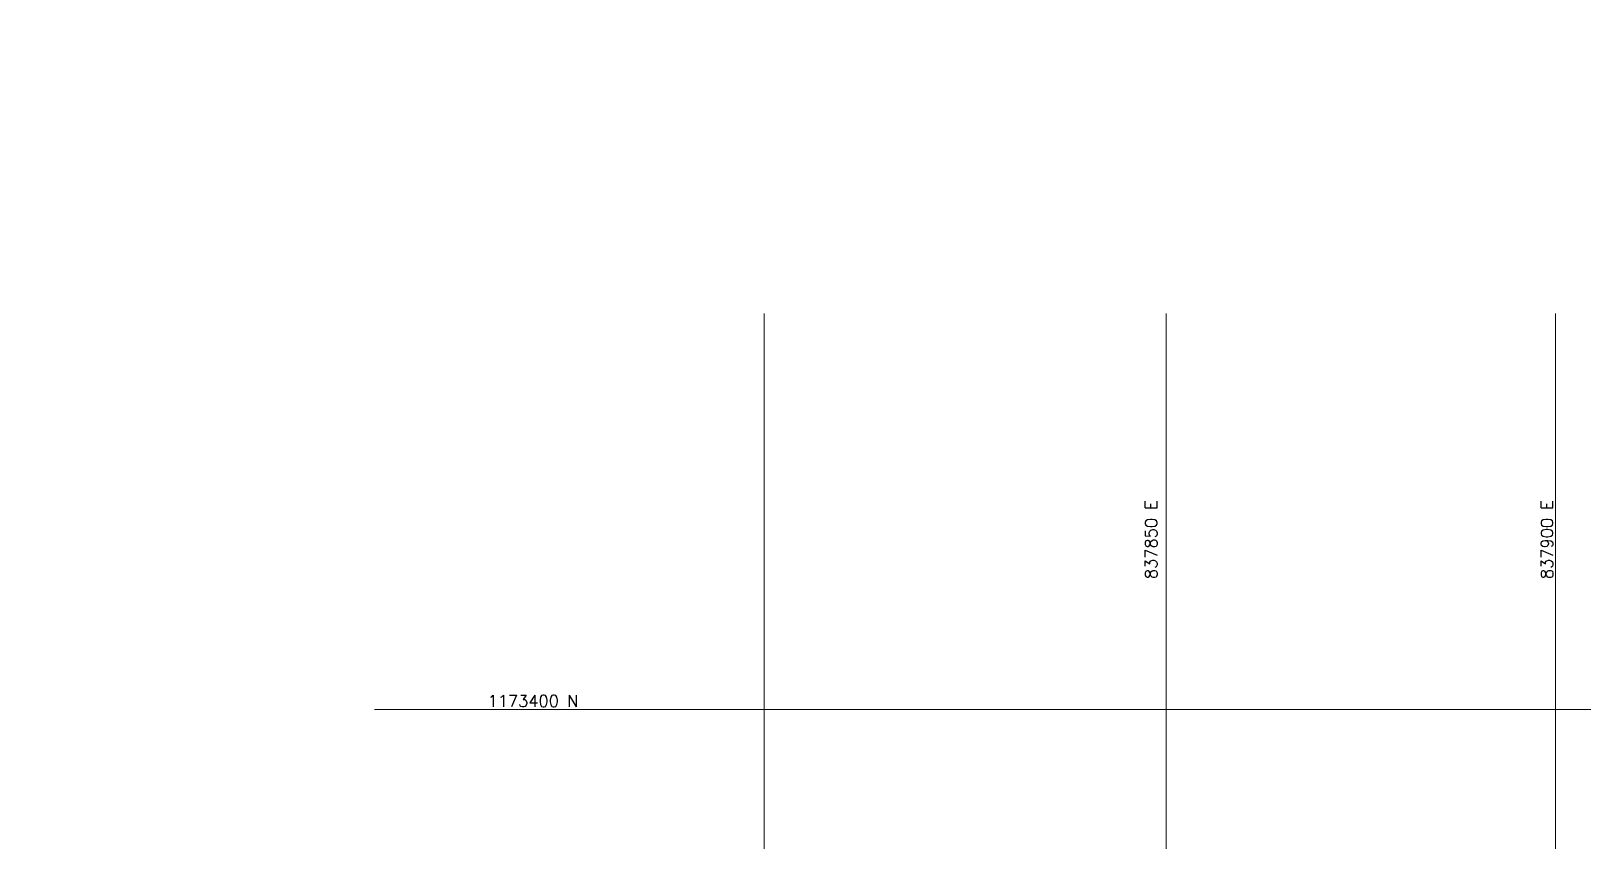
# Model space of a CAD drawing. Header units: millimetres. Extents: x 837300 to 838100, y 1173100 to 1173878.
# Drawn here: x 837706.6 to 837902.7, y 1173383.4 to 1173485.6 of the extents above; entities that cross this region are included whole.
import ezdxf

# ---------------------------------------------------------------- set-up
doc = ezdxf.new("R2010")
doc.units = ezdxf.units.MM
doc.layers.add('Coordenadas', color=8, linetype='Continuous', lineweight=9)
doc.styles.add('ROMANS', font='romans.shx')

msp = doc.modelspace()

# ---------------------------------------------------------------- hatches: boundary and pattern name
h = msp.add_hatch()
h.set_pattern_fill('ANGLE', color=251, angle=-5.01818)
h.set_pattern_definition([(32.08346, (836096.47, 1174464.031), (-3.71011, 5.918218), [5.08, -1.905]), (122.08346, (836096.47, 1174464.031), (-5.918218, -3.71011), [5.08, -1.905])])
h.paths.add_polyline_path([(837712.768, 1173485.638), (837712.777, 1173485.643), (837712.856, 1173485.516), (837712.848, 1173485.511)])
h = msp.add_hatch()
h.set_pattern_fill('ANGLE', color=251, angle=62.33247)
h.set_pattern_definition([(99.4341, (836181.235, 1172357.431), (-6.890526, -1.144934), [5.08, -1.905]), (189.4341, (836181.235, 1172357.431), (1.144934, -6.890526), [5.08, -1.905])])
h.paths.add_polyline_path([(837706.594, 1173472.308), (837706.592, 1173472.318), (837706.74, 1173472.343), (837706.742, 1173472.333)])
h = msp.add_hatch()
h.set_pattern_fill('ANGLE', color=251, angle=40.16566)
h.set_pattern_definition([(77.2673, (835875.366, 1172992.4186), (-6.813231, 1.539514), [5.08, -1.905]), (167.2673, (835875.366, 1172992.4186), (-1.539514, -6.813231), [5.08, -1.905])])
h.paths.add_polyline_path([(837708.633, 1173449.37), (837708.635, 1173449.38), (837708.781, 1173449.347), (837708.779, 1173449.337)])
h = msp.add_hatch()
h.set_pattern_fill('ANGLE', color=251, angle=62.33247)
h.set_pattern_definition([(99.4341, (836376.2166, 1172316.289), (-6.890526, -1.144934), [5.08, -1.905]), (189.4341, (836376.2166, 1172316.289), (1.144934, -6.890526), [5.08, -1.905])])
h.paths.add_polyline_path([(837901.575, 1173431.167), (837901.574, 1173431.176), (837901.722, 1173431.201), (837901.723, 1173431.191)])
h = msp.add_hatch()
h.set_pattern_fill('ANGLE', color=251, angle=-5.01818)
h.set_pattern_definition([(32.08346, (836191.536, 1174393.028), (-3.71011, 5.918218), [5.08, -1.905]), (122.08346, (836191.536, 1174393.028), (-5.918218, -3.71011), [5.08, -1.905])])
h.paths.add_polyline_path([(837807.834, 1173414.635), (837807.842, 1173414.64), (837807.922, 1173414.513), (837807.913, 1173414.508)])
h = msp.add_hatch()
h.set_pattern_fill('ANGLE', color=251, angle=62.33247)
h.set_pattern_definition([(99.4341, (836276.3006, 1172286.428), (-6.890526, -1.144934), [5.08, -1.905]), (189.4341, (836276.3006, 1172286.428), (1.144934, -6.890526), [5.08, -1.905])])
h.paths.add_polyline_path([(837801.659, 1173401.305), (837801.658, 1173401.315), (837801.806, 1173401.34), (837801.807, 1173401.33)])

# ---------------------------------------------------------------- linework, layer by layer
at = {"layer": 'Coordenadas'}
for p, q in [((837799.2, 1173450), (837799.2, 1173100)), ((837850, 1173450), (837850, 1173100)), ((837899.179, 1173450), (837899.179, 1173100)), ((837750, 1173400), (838100, 1173400)), ((837750, 1173400), (838100, 1173400))]:
    msp.add_line(p, q, dxfattribs=at)

# ---------------------------------------------------------------- texts
at = {"layer": 'Coordenadas', "color": 2, "style": 'ROMANS'}
for s, p in [('837850 E', (837848.875, 1173416.47)), ('837900 E', (837898.875, 1173416.47))]:
    msp.add_text(s, height=1.5, rotation=90, dxfattribs=at).set_placement(p)
msp.add_text('1173400 N', height=1.5, dxfattribs=at).set_placement((837764.281, 1173400.329))

doc.saveas('drawing.dxf')
